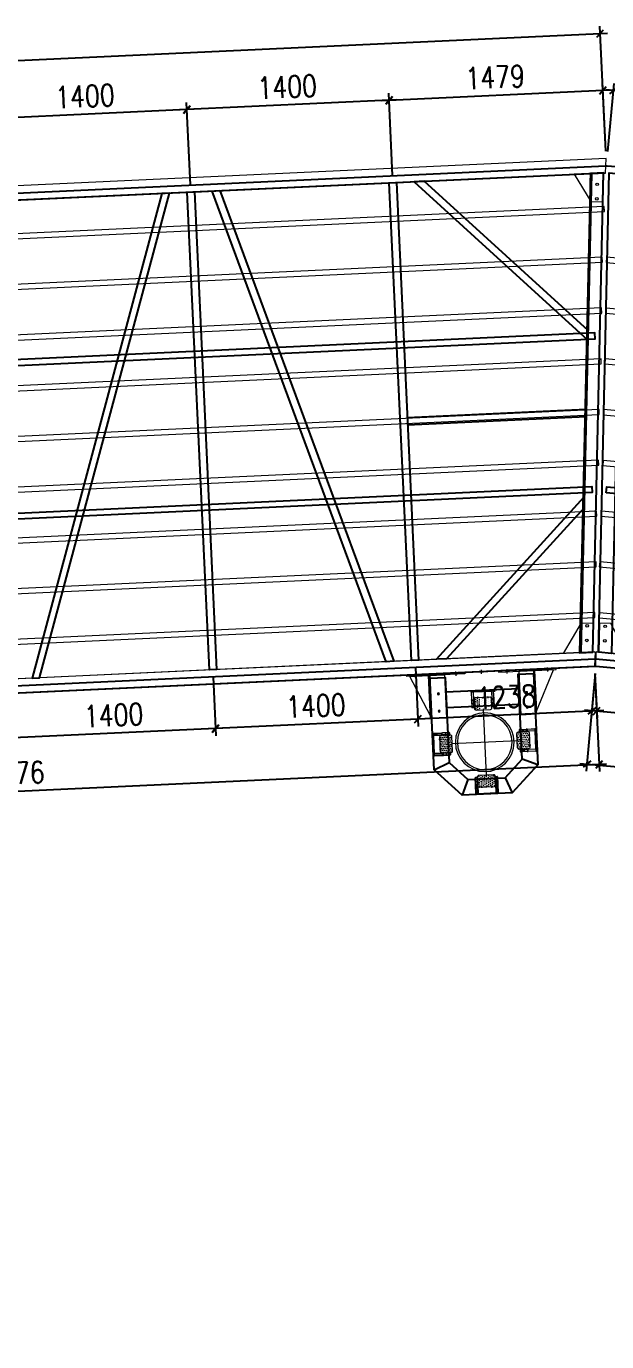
# Model space of a CAD drawing. Extents: x -259369 to -50372, y -155978 to 198088.
# Drawn here: x -163615 to -159603, y -18686 to -9597 of the extents above; entities that cross this region are included whole.
import ezdxf

# ---------------------------------------------------------------- set-up
doc = ezdxf.new("R2010")
doc.units = 0
doc.header["$LTSCALE"] = 1000
doc.header["$MEASUREMENT"] = 0
for name, pattern in [('CENTER', [2, 1.25, -0.25, 0.25, -0.25]), ('DASHED', [0.75, 0.5, -0.25]), ('HIDDEN', [0.375, 0.25, -0.125])]:
    doc.linetypes.add(name, pattern=pattern)
for name, color, linetype in [('主框型材', 4, 'Continuous'), ('卡槽', 242, 'Continuous'), ('标注', 9, 'Continuous'), ('连接端梁', 130, 'Continuous'), ('铝横梁', 220, 'Continuous')]:
    doc.layers.add(name, color=color, linetype=linetype)
for name, color, linetype, lineweight in [('加强板', 140, 'Continuous', 18), ('导框型材', 2, 'Continuous', 18), ('虚线', 8, 'Continuous', 0), ('轮子座', 7, 'Continuous', 9), ('铝主梁', 3, 'Continuous', 9), ('铝龙骨', 7, 'Continuous', 9)]:
    doc.layers.add(name, color=color, linetype=linetype, lineweight=lineweight)
doc.styles.add('HZTXT', font='txtw.shx', dxfattribs={"width": 0.8, "bigfont": 'hztxtw.shx'})
doc.dimstyles.new('DIM-50', dxfattribs={"dimscale": 50, "dimtxt": 3, "dimasz": 1, "dimexe": 1, "dimexo": 1, "dimgap": 1, "dimtad": 1, "dimdec": 1, "dimdsep": 46, "dimtxsty": 'HZTXT', "dimblk": 'OBLIQUE', "dimblk1": 'ARCHTICK', "dimblk2": 'OBLIQUE', "dimcen": 0, "dimdle": 1, "dimclrd": 9, "dimclre": 9, "dimclrt": 2, "dimadec": 1, "dimazin": 0, "dimtfac": 1, "dimtdec": 1, "dimtix": 1, "dimtmove": 2, "dimatfit": 3, "dimldrblk": 'OBLIQUE', "dimfxl": 15, "dimtolj": 1, "dimtzin": 0, "dimarcsym": 1})
pattern_1 = [(0, (1212.185, -561.11), (6.35, 12.7), [0, -12.7])]

# ---------------------------------------------------------------- blocks, each defined once
blk = doc.blocks.new('*U531')
h = blk.add_hatch()
h.set_pattern_fill('DOTS', color=256, scale=8)
h.set_pattern_definition(pattern_1)
h.paths.add_polyline_path([(64, 50, 0.4142135624), (54, 60), (-11, 60, 0.4142135624), (-21, 50), (-21, -50, 0.4142135624), (-11, -60), (54, -60, 0.4142135624), (64, -50)])
at = {"layer": '导框型材', "color": 0, "linetype": 'Continuous'}
for p, q in [((-64, 63.508929), (-64, 75.5)), ((-64, 75.5), (-63.389317, 75.5)), ((-64, -63.50893), (-64, 63.508929)), ((-7.891644, 75.5), (-63.389317, 75.5)), ((-63.389317, 75.5), (-63.389317, 64.5)), ((-63.389317, 64.5), (-7.891644, 64.5)), ((-62, 77.5), (-6.502327, 77.5)), ((-62, 62.5), (-62, -62.5)), ((-6.502327, 62.5), (-62, 62.5)), ((-2.965328, 75.5), (-7.891644, 75.5)), ((-7.891644, 75.5), (-7.891644, 64.5)), ((-7.891644, 64.5), (-2.965328, 64.5)), ((-6.502327, 77.5), (-1.08338, 77.5)), ((-1.08338, 62.5), (-6.502327, 62.5)), ((47.5, 75.5), (-2.965328, 75.5)), ((-2.965328, 64.5), (-2.965328, 75.5)), ((47.5, 64.5), (-2.965328, 64.5)), ((-1.08338, 77.5), (45.5, 77.5)), ((45.5, 62.5), (-1.08338, 62.5)), ((31, 62.498484), (31, 60)), ((47.5, 64.5), (47.5, 75.5)), ((-64, -63.78066), (-64, -63.500287)), ((-64, -75.5), (-64, -63.78066)), ((-64, -75.5), (-63.389317, -75.5)), ((-63.389317, -64.5), (-63.389317, -75.5)), ((-7.891644, -64.5), (-63.389317, -64.5)), ((-63.389317, -75.5), (-7.891644, -75.5)), ((-62, -62.5), (-6.502327, -62.5)), ((-6.502327, -77.5), (-62, -77.5)), ((-2.965328, -64.5), (-7.891644, -64.5)), ((-7.891644, -75.5), (-7.891644, -64.5)), ((-7.891644, -75.5), (-2.965328, -75.5)), ((-6.502327, -62.5), (-1.08338, -62.5)), ((-1.08338, -77.5), (-6.502327, -77.5)), ((47.5, -64.5), (-2.965328, -64.5)), ((-2.965328, -64.5), (-2.965328, -75.5)), ((47.5, -75.5), (-2.965328, -75.5)), ((-1.08338, -62.5), (45.5, -62.5)), ((45.5, -77.5), (-1.08338, -77.5)), ((31, -60), (31, -62.498484)), ((47.5, -75.5), (47.5, -64.5))]:
    blk.add_line(p, q, dxfattribs=at)
at = {"layer": '导框型材', "color": 1, "linetype": 'CENTER', "ltscale": 0.28}
for p, q in [((-18.5, 35), (-14.5, 35)), ((-16.5, 37), (-16.5, 33)), ((-18.5, -35), (-14.5, -35)), ((-16.5, -37), (-16.5, -33))]:
    blk.add_line(p, q, dxfattribs=at)
at = {"layer": '导框型材', "color": 1, "linetype": 'CENTER', "ltscale": 0.404352}
for p, q in [((-18.5, 0), (-14.5, 0)), ((-16.5, -2), (-16.5, 2))]:
    blk.add_line(p, q, dxfattribs=at)
at = {"layer": '导框型材', "color": 1, "linetype": 'CENTER', "ltscale": 0.1}
for p, q in [((18.75, 70), (24.25, 70)), ((21.5, 67.25), (21.5, 72.75)), ((18.75, -70), (24.25, -70)), ((21.5, -72.75), (21.5, -67.25))]:
    blk.add_line(p, q, dxfattribs=at)
at = {"layer": '导框型材', "color": 0}
blk.add_lwpolyline([(-11, 60), (54, 60, -0.4142135624), (64, 50), (64, -50, -0.4142135624), (54, -60), (-11, -60, -0.4142135624), (-21, -50), (-21, 50, -0.4142135624)], format="xyb", close=True, dxfattribs=at)
for centre in [(21.5, 70), (21.5, -70)]:
    blk.add_circle(centre, 2.5, dxfattribs=at)
at = {"layer": '导框型材', "color": 0, "linetype": 'Continuous', "extrusion": (0, 0, -1)}
for centre, start, end in [((62, 75.5), 0, 90), ((62, 64.5), 270, 0), ((62, -64.5), 0, 90), ((62, -75.5), 270, 0)]:
    blk.add_arc(centre, 2, start, end, dxfattribs=at)
at = {"layer": '导框型材', "color": 0, "linetype": 'Continuous', "extrusion": (1.22461e-16, 0, -1)}
blk.add_arc((16.5, 35), 7, 310.0052008841, 49.9947991159, dxfattribs=at)
at = {"layer": '导框型材', "color": 0, "linetype": 'Continuous'}
for centre, radius, start, end in [((45.5, 75.5), 2, 0, 90), ((45.5, 64.5), 2, 270, 0), ((-16.5, -35), 7, 130.0052008841, 229.9947991159), ((45.5, -64.5), 2, 0, 90), ((45.5, -75.5), 2, 270, 0)]:
    blk.add_arc(centre, radius, start, end, dxfattribs=at)
for centre, major_axis, ratio, start_param, end_param in [((-62, 75.5), (0, 2), 0.694658, 0, 1.5707963268), ((-6.502327, 75.5), (0, -2), 0.694658, 3.1415926536, 4.7123889804), ((-6.502327, 64.5), (0, 2), 0.694658, 1.5707963268, 3.1415926536), ((-1.08338, 75.5), (0, -2), 0.940974, 3.1415926536, 4.7123889804), ((-1.08338, 64.5), (0, 2), 0.940974, 1.5707963268, 3.1415926536), ((-62, -75.5), (0, 2), 0.694658, 1.5707963268, 3.1415926536), ((-6.502327, -64.5), (0, 2), 0.694658, 0, 1.5707963268), ((-6.502327, -75.5), (0, 2), 0.694658, 1.5707963268, 3.1415926536), ((-1.08338, -64.5), (0, 2), 0.940974, 0, 1.5707963268), ((-1.08338, -75.5), (0, 2), 0.940974, 1.5707963268, 3.1415926536)]:
    blk.add_ellipse(centre, major_axis=major_axis, ratio=ratio, start_param=start_param, end_param=end_param, dxfattribs=at)
at = {"layer": '导框型材', "color": 0, "linetype": 'Continuous', "extrusion": (0, 0, -1)}
for centre, start_param, end_param in [((-62, 64.5), 0, 1.5707963268), ((-62, -64.5), 1.5707963268, 3.1415926536)]:
    blk.add_ellipse(centre, major_axis=(0, -2), ratio=0.694658, start_param=start_param, end_param=end_param, dxfattribs=at)
blk = doc.blocks.new('*U527')
at = {"layer": '轮子座', "color": 0, "linetype": 'ByBlock', "lineweight": -2, "transparency": 16777216}
blk.add_blockref('*U531', (0, 0), dxfattribs=at)
blk = doc.blocks.new('*U528')
h = blk.add_hatch()
h.set_pattern_fill('DOTS', color=256, scale=8)
h.set_pattern_definition(pattern_1)
h.paths.add_polyline_path([(64, 50, 0.4142135624), (54, 60), (-11, 60, 0.4142135624), (-21, 50), (-21, -50, 0.4142135624), (-11, -60), (54, -60, 0.4142135624), (64, -50)])
at = {"layer": '导框型材', "color": 0, "linetype": 'Continuous'}
for p, q in [((-64, 63.508929), (-64, 75.5)), ((-64, 75.5), (-63.389317, 75.5)), ((-64, -63.50893), (-64, 63.508929)), ((-7.891644, 75.5), (-63.389317, 75.5)), ((-63.389317, 75.5), (-63.389317, 64.5)), ((-63.389317, 64.5), (-7.891644, 64.5)), ((-62, 77.5), (-6.502327, 77.5)), ((-62, 62.5), (-62, -62.5)), ((-6.502327, 62.5), (-62, 62.5)), ((-2.965328, 75.5), (-7.891644, 75.5)), ((-7.891644, 75.5), (-7.891644, 64.5)), ((-7.891644, 64.5), (-2.965328, 64.5)), ((-6.502327, 77.5), (-1.08338, 77.5)), ((-1.08338, 62.5), (-6.502327, 62.5)), ((47.5, 75.5), (-2.965328, 75.5)), ((-2.965328, 64.5), (-2.965328, 75.5)), ((47.5, 64.5), (-2.965328, 64.5)), ((-1.08338, 77.5), (45.5, 77.5)), ((45.5, 62.5), (-1.08338, 62.5)), ((31, 62.498484), (31, 60)), ((47.5, 64.5), (47.5, 75.5)), ((-64, -63.78066), (-64, -63.500287)), ((-64, -75.5), (-64, -63.78066)), ((-64, -75.5), (-63.389317, -75.5)), ((-63.389317, -64.5), (-63.389317, -75.5)), ((-7.891644, -64.5), (-63.389317, -64.5)), ((-63.389317, -75.5), (-7.891644, -75.5)), ((-62, -62.5), (-6.502327, -62.5)), ((-6.502327, -77.5), (-62, -77.5)), ((-2.965328, -64.5), (-7.891644, -64.5)), ((-7.891644, -75.5), (-7.891644, -64.5)), ((-7.891644, -75.5), (-2.965328, -75.5)), ((-6.502327, -62.5), (-1.08338, -62.5)), ((-1.08338, -77.5), (-6.502327, -77.5)), ((47.5, -64.5), (-2.965328, -64.5)), ((-2.965328, -64.5), (-2.965328, -75.5)), ((47.5, -75.5), (-2.965328, -75.5)), ((-1.08338, -62.5), (45.5, -62.5)), ((45.5, -77.5), (-1.08338, -77.5)), ((31, -60), (31, -62.498484)), ((47.5, -75.5), (47.5, -64.5))]:
    blk.add_line(p, q, dxfattribs=at)
at = {"layer": '导框型材', "color": 1, "linetype": 'CENTER', "ltscale": 0.28}
for p, q in [((-18.5, 35), (-14.5, 35)), ((-16.5, 37), (-16.5, 33)), ((-18.5, -35), (-14.5, -35)), ((-16.5, -37), (-16.5, -33))]:
    blk.add_line(p, q, dxfattribs=at)
at = {"layer": '导框型材', "color": 1, "linetype": 'CENTER', "ltscale": 0.404352}
for p, q in [((-18.5, 0), (-14.5, 0)), ((-16.5, -2), (-16.5, 2))]:
    blk.add_line(p, q, dxfattribs=at)
at = {"layer": '导框型材', "color": 1, "linetype": 'CENTER', "ltscale": 0.1}
for p, q in [((18.75, 70), (24.25, 70)), ((21.5, 67.25), (21.5, 72.75)), ((18.75, -70), (24.25, -70)), ((21.5, -72.75), (21.5, -67.25))]:
    blk.add_line(p, q, dxfattribs=at)
at = {"layer": '导框型材', "color": 0}
blk.add_lwpolyline([(-11, 60), (54, 60, -0.4142135624), (64, 50), (64, -50, -0.4142135624), (54, -60), (-11, -60, -0.4142135624), (-21, -50), (-21, 50, -0.4142135624)], format="xyb", close=True, dxfattribs=at)
for centre in [(21.5, 70), (21.5, -70)]:
    blk.add_circle(centre, 2.5, dxfattribs=at)
at = {"layer": '导框型材', "color": 0, "linetype": 'Continuous', "extrusion": (0, 0, -1)}
for centre, start, end in [((62, 75.5), 0, 90), ((62, 64.5), 270, 0), ((62, -64.5), 0, 90), ((62, -75.5), 270, 0)]:
    blk.add_arc(centre, 2, start, end, dxfattribs=at)
at = {"layer": '导框型材', "color": 0, "linetype": 'Continuous', "extrusion": (1.22461e-16, 0, -1)}
blk.add_arc((16.5, 35), 7, 310.0052008841, 49.9947991159, dxfattribs=at)
at = {"layer": '导框型材', "color": 0, "linetype": 'Continuous'}
for centre, radius, start, end in [((45.5, 75.5), 2, 0, 90), ((45.5, 64.5), 2, 270, 0), ((-16.5, -35), 7, 130.0052008841, 229.9947991159), ((45.5, -64.5), 2, 0, 90), ((45.5, -75.5), 2, 270, 0)]:
    blk.add_arc(centre, radius, start, end, dxfattribs=at)
for centre, major_axis, ratio, start_param, end_param in [((-62, 75.5), (0, 2), 0.694658, 0, 1.5707963268), ((-6.502327, 75.5), (0, -2), 0.694658, 3.1415926536, 4.7123889804), ((-6.502327, 64.5), (0, 2), 0.694658, 1.5707963268, 3.1415926536), ((-1.08338, 75.5), (0, -2), 0.940974, 3.1415926536, 4.7123889804), ((-1.08338, 64.5), (0, 2), 0.940974, 1.5707963268, 3.1415926536), ((-62, -75.5), (0, 2), 0.694658, 1.5707963268, 3.1415926536), ((-6.502327, -64.5), (0, 2), 0.694658, 0, 1.5707963268), ((-6.502327, -75.5), (0, 2), 0.694658, 1.5707963268, 3.1415926536), ((-1.08338, -64.5), (0, 2), 0.940974, 0, 1.5707963268), ((-1.08338, -75.5), (0, 2), 0.940974, 1.5707963268, 3.1415926536)]:
    blk.add_ellipse(centre, major_axis=major_axis, ratio=ratio, start_param=start_param, end_param=end_param, dxfattribs=at)
at = {"layer": '导框型材', "color": 0, "linetype": 'Continuous', "extrusion": (0, 0, -1)}
for centre, start_param, end_param in [((-62, 64.5), 0, 1.5707963268), ((-62, -64.5), 1.5707963268, 3.1415926536)]:
    blk.add_ellipse(centre, major_axis=(0, -2), ratio=0.694658, start_param=start_param, end_param=end_param, dxfattribs=at)
blk = doc.blocks.new('*U529')
at = {"layer": '轮子座', "color": 0, "linetype": 'ByBlock', "lineweight": -2, "transparency": 16777216}
blk.add_blockref('*U528', (0, 0), dxfattribs=at)
blk = doc.blocks.new('*U530')
h = blk.add_hatch()
h.set_pattern_fill('DOTS', color=256, scale=8)
h.set_pattern_definition(pattern_1)
h.paths.add_polyline_path([(64, 50, 0.4142135624), (54, 60), (-11, 60, 0.4142135624), (-21, 50), (-21, -50, 0.4142135624), (-11, -60), (54, -60, 0.4142135624), (64, -50)])
at = {"layer": '导框型材', "color": 0, "linetype": 'Continuous'}
for p, q in [((-64, 63.508929), (-64, 75.5)), ((-64, 75.5), (-63.389317, 75.5)), ((-64, -63.50893), (-64, 63.508929)), ((-7.891644, 75.5), (-63.389317, 75.5)), ((-63.389317, 75.5), (-63.389317, 64.5)), ((-63.389317, 64.5), (-7.891644, 64.5)), ((-62, 77.5), (-6.502327, 77.5)), ((-62, 62.5), (-62, -62.5)), ((-6.502327, 62.5), (-62, 62.5)), ((-2.965328, 75.5), (-7.891644, 75.5)), ((-7.891644, 75.5), (-7.891644, 64.5)), ((-7.891644, 64.5), (-2.965328, 64.5)), ((-6.502327, 77.5), (-1.08338, 77.5)), ((-1.08338, 62.5), (-6.502327, 62.5)), ((47.5, 75.5), (-2.965328, 75.5)), ((-2.965328, 64.5), (-2.965328, 75.5)), ((47.5, 64.5), (-2.965328, 64.5)), ((-1.08338, 77.5), (45.5, 77.5)), ((45.5, 62.5), (-1.08338, 62.5)), ((31, 62.498484), (31, 60)), ((47.5, 64.5), (47.5, 75.5)), ((-64, -63.78066), (-64, -63.500287)), ((-64, -75.5), (-64, -63.78066)), ((-64, -75.5), (-63.389317, -75.5)), ((-63.389317, -64.5), (-63.389317, -75.5)), ((-7.891644, -64.5), (-63.389317, -64.5)), ((-63.389317, -75.5), (-7.891644, -75.5)), ((-62, -62.5), (-6.502327, -62.5)), ((-6.502327, -77.5), (-62, -77.5)), ((-2.965328, -64.5), (-7.891644, -64.5)), ((-7.891644, -75.5), (-7.891644, -64.5)), ((-7.891644, -75.5), (-2.965328, -75.5)), ((-6.502327, -62.5), (-1.08338, -62.5)), ((-1.08338, -77.5), (-6.502327, -77.5)), ((47.5, -64.5), (-2.965328, -64.5)), ((-2.965328, -64.5), (-2.965328, -75.5)), ((47.5, -75.5), (-2.965328, -75.5)), ((-1.08338, -62.5), (45.5, -62.5)), ((45.5, -77.5), (-1.08338, -77.5)), ((31, -60), (31, -62.498484)), ((47.5, -75.5), (47.5, -64.5))]:
    blk.add_line(p, q, dxfattribs=at)
at = {"layer": '导框型材', "color": 1, "linetype": 'CENTER', "ltscale": 0.28}
for p, q in [((-18.5, 35), (-14.5, 35)), ((-16.5, 37), (-16.5, 33)), ((-18.5, -35), (-14.5, -35)), ((-16.5, -37), (-16.5, -33))]:
    blk.add_line(p, q, dxfattribs=at)
at = {"layer": '导框型材', "color": 1, "linetype": 'CENTER', "ltscale": 0.404352}
for p, q in [((-18.5, 0), (-14.5, 0)), ((-16.5, -2), (-16.5, 2))]:
    blk.add_line(p, q, dxfattribs=at)
at = {"layer": '导框型材', "color": 1, "linetype": 'CENTER', "ltscale": 0.1}
for p, q in [((18.75, 70), (24.25, 70)), ((21.5, 67.25), (21.5, 72.75)), ((18.75, -70), (24.25, -70)), ((21.5, -72.75), (21.5, -67.25))]:
    blk.add_line(p, q, dxfattribs=at)
at = {"layer": '导框型材', "color": 0}
blk.add_lwpolyline([(-11, 60), (54, 60, -0.4142135624), (64, 50), (64, -50, -0.4142135624), (54, -60), (-11, -60, -0.4142135624), (-21, -50), (-21, 50, -0.4142135624)], format="xyb", close=True, dxfattribs=at)
for centre in [(21.5, 70), (21.5, -70)]:
    blk.add_circle(centre, 2.5, dxfattribs=at)
at = {"layer": '导框型材', "color": 0, "linetype": 'Continuous', "extrusion": (0, 0, -1)}
for centre, start, end in [((62, 75.5), 0, 90), ((62, 64.5), 270, 0), ((62, -64.5), 0, 90), ((62, -75.5), 270, 0)]:
    blk.add_arc(centre, 2, start, end, dxfattribs=at)
at = {"layer": '导框型材', "color": 0, "linetype": 'Continuous', "extrusion": (1.22461e-16, 0, -1)}
blk.add_arc((16.5, 35), 7, 310.0052008841, 49.9947991159, dxfattribs=at)
at = {"layer": '导框型材', "color": 0, "linetype": 'Continuous'}
for centre, radius, start, end in [((45.5, 75.5), 2, 0, 90), ((45.5, 64.5), 2, 270, 0), ((-16.5, -35), 7, 130.0052008841, 229.9947991159), ((45.5, -64.5), 2, 0, 90), ((45.5, -75.5), 2, 270, 0)]:
    blk.add_arc(centre, radius, start, end, dxfattribs=at)
for centre, major_axis, ratio, start_param, end_param in [((-62, 75.5), (0, 2), 0.694658, 0, 1.5707963268), ((-6.502327, 75.5), (0, -2), 0.694658, 3.1415926536, 4.7123889804), ((-6.502327, 64.5), (0, 2), 0.694658, 1.5707963268, 3.1415926536), ((-1.08338, 75.5), (0, -2), 0.940974, 3.1415926536, 4.7123889804), ((-1.08338, 64.5), (0, 2), 0.940974, 1.5707963268, 3.1415926536), ((-62, -75.5), (0, 2), 0.694658, 1.5707963268, 3.1415926536), ((-6.502327, -64.5), (0, 2), 0.694658, 0, 1.5707963268), ((-6.502327, -75.5), (0, 2), 0.694658, 1.5707963268, 3.1415926536), ((-1.08338, -64.5), (0, 2), 0.940974, 0, 1.5707963268), ((-1.08338, -75.5), (0, 2), 0.940974, 1.5707963268, 3.1415926536)]:
    blk.add_ellipse(centre, major_axis=major_axis, ratio=ratio, start_param=start_param, end_param=end_param, dxfattribs=at)
at = {"layer": '导框型材', "color": 0, "linetype": 'Continuous', "extrusion": (0, 0, -1)}
for centre, start_param, end_param in [((-62, 64.5), 0, 1.5707963268), ((-62, -64.5), 1.5707963268, 3.1415926536)]:
    blk.add_ellipse(centre, major_axis=(0, -2), ratio=0.694658, start_param=start_param, end_param=end_param, dxfattribs=at)
blk = doc.blocks.new('*U533')
at = {"layer": '轮子座', "color": 0, "linetype": 'ByBlock', "lineweight": -2, "transparency": 16777216}
blk.add_blockref('*U530', (0, 0), dxfattribs=at)
blk = doc.blocks.new('*U534')
h = blk.add_hatch()
h.set_pattern_fill('DOTS', color=256, scale=8)
h.set_pattern_definition(pattern_1)
h.paths.add_polyline_path([(64, 50, 0.4142135624), (54, 60), (-11, 60, 0.4142135624), (-21, 50), (-21, -50, 0.4142135624), (-11, -60), (54, -60, 0.4142135624), (64, -50)])
at = {"layer": '导框型材', "color": 0, "linetype": 'Continuous'}
for p, q in [((-64, 63.508929), (-64, 75.5)), ((-64, 75.5), (-63.389317, 75.5)), ((-64, -63.50893), (-64, 63.508929)), ((-7.891644, 75.5), (-63.389317, 75.5)), ((-63.389317, 75.5), (-63.389317, 64.5)), ((-63.389317, 64.5), (-7.891644, 64.5)), ((-62, 77.5), (-6.502327, 77.5)), ((-62, 62.5), (-62, -62.5)), ((-6.502327, 62.5), (-62, 62.5)), ((-2.965328, 75.5), (-7.891644, 75.5)), ((-7.891644, 75.5), (-7.891644, 64.5)), ((-7.891644, 64.5), (-2.965328, 64.5)), ((-6.502327, 77.5), (-1.08338, 77.5)), ((-1.08338, 62.5), (-6.502327, 62.5)), ((47.5, 75.5), (-2.965328, 75.5)), ((-2.965328, 64.5), (-2.965328, 75.5)), ((47.5, 64.5), (-2.965328, 64.5)), ((-1.08338, 77.5), (45.5, 77.5)), ((45.5, 62.5), (-1.08338, 62.5)), ((31, 62.498484), (31, 60)), ((47.5, 64.5), (47.5, 75.5)), ((-64, -63.78066), (-64, -63.500287)), ((-64, -75.5), (-64, -63.78066)), ((-64, -75.5), (-63.389317, -75.5)), ((-63.389317, -64.5), (-63.389317, -75.5)), ((-7.891644, -64.5), (-63.389317, -64.5)), ((-63.389317, -75.5), (-7.891644, -75.5)), ((-62, -62.5), (-6.502327, -62.5)), ((-6.502327, -77.5), (-62, -77.5)), ((-2.965328, -64.5), (-7.891644, -64.5)), ((-7.891644, -75.5), (-7.891644, -64.5)), ((-7.891644, -75.5), (-2.965328, -75.5)), ((-6.502327, -62.5), (-1.08338, -62.5)), ((-1.08338, -77.5), (-6.502327, -77.5)), ((47.5, -64.5), (-2.965328, -64.5)), ((-2.965328, -64.5), (-2.965328, -75.5)), ((47.5, -75.5), (-2.965328, -75.5)), ((-1.08338, -62.5), (45.5, -62.5)), ((45.5, -77.5), (-1.08338, -77.5)), ((31, -60), (31, -62.498484)), ((47.5, -75.5), (47.5, -64.5))]:
    blk.add_line(p, q, dxfattribs=at)
at = {"layer": '导框型材', "color": 1, "linetype": 'CENTER', "ltscale": 0.28}
for p, q in [((-18.5, 35), (-14.5, 35)), ((-16.5, 37), (-16.5, 33)), ((-18.5, -35), (-14.5, -35)), ((-16.5, -37), (-16.5, -33))]:
    blk.add_line(p, q, dxfattribs=at)
at = {"layer": '导框型材', "color": 1, "linetype": 'CENTER', "ltscale": 0.404352}
for p, q in [((-18.5, 0), (-14.5, 0)), ((-16.5, -2), (-16.5, 2))]:
    blk.add_line(p, q, dxfattribs=at)
at = {"layer": '导框型材', "color": 1, "linetype": 'CENTER', "ltscale": 0.1}
for p, q in [((18.75, 70), (24.25, 70)), ((21.5, 67.25), (21.5, 72.75)), ((18.75, -70), (24.25, -70)), ((21.5, -72.75), (21.5, -67.25))]:
    blk.add_line(p, q, dxfattribs=at)
at = {"layer": '导框型材', "color": 0}
blk.add_lwpolyline([(-11, 60), (54, 60, -0.4142135624), (64, 50), (64, -50, -0.4142135624), (54, -60), (-11, -60, -0.4142135624), (-21, -50), (-21, 50, -0.4142135624)], format="xyb", close=True, dxfattribs=at)
for centre in [(21.5, 70), (21.5, -70)]:
    blk.add_circle(centre, 2.5, dxfattribs=at)
at = {"layer": '导框型材', "color": 0, "linetype": 'Continuous', "extrusion": (0, 0, -1)}
for centre, start, end in [((62, 75.5), 0, 90), ((62, 64.5), 270, 0), ((62, -64.5), 0, 90), ((62, -75.5), 270, 0)]:
    blk.add_arc(centre, 2, start, end, dxfattribs=at)
at = {"layer": '导框型材', "color": 0, "linetype": 'Continuous', "extrusion": (1.22461e-16, 0, -1)}
blk.add_arc((16.5, 35), 7, 310.0052008841, 49.9947991159, dxfattribs=at)
at = {"layer": '导框型材', "color": 0, "linetype": 'Continuous'}
for centre, radius, start, end in [((45.5, 75.5), 2, 0, 90), ((45.5, 64.5), 2, 270, 0), ((-16.5, -35), 7, 130.0052008841, 229.9947991159), ((45.5, -64.5), 2, 0, 90), ((45.5, -75.5), 2, 270, 0)]:
    blk.add_arc(centre, radius, start, end, dxfattribs=at)
for centre, major_axis, ratio, start_param, end_param in [((-62, 75.5), (0, 2), 0.694658, 0, 1.5707963268), ((-6.502327, 75.5), (0, -2), 0.694658, 3.1415926536, 4.7123889804), ((-6.502327, 64.5), (0, 2), 0.694658, 1.5707963268, 3.1415926536), ((-1.08338, 75.5), (0, -2), 0.940974, 3.1415926536, 4.7123889804), ((-1.08338, 64.5), (0, 2), 0.940974, 1.5707963268, 3.1415926536), ((-62, -75.5), (0, 2), 0.694658, 1.5707963268, 3.1415926536), ((-6.502327, -64.5), (0, 2), 0.694658, 0, 1.5707963268), ((-6.502327, -75.5), (0, 2), 0.694658, 1.5707963268, 3.1415926536), ((-1.08338, -64.5), (0, 2), 0.940974, 0, 1.5707963268), ((-1.08338, -75.5), (0, 2), 0.940974, 1.5707963268, 3.1415926536)]:
    blk.add_ellipse(centre, major_axis=major_axis, ratio=ratio, start_param=start_param, end_param=end_param, dxfattribs=at)
at = {"layer": '导框型材', "color": 0, "linetype": 'Continuous', "extrusion": (0, 0, -1)}
for centre, start_param, end_param in [((-62, 64.5), 0, 1.5707963268), ((-62, -64.5), 1.5707963268, 3.1415926536)]:
    blk.add_ellipse(centre, major_axis=(0, -2), ratio=0.694658, start_param=start_param, end_param=end_param, dxfattribs=at)
blk = doc.blocks.new('*U532')
at = {"layer": '轮子座', "color": 0, "linetype": 'ByBlock', "lineweight": -2, "transparency": 16777216}
blk.add_blockref('*U534', (0, 0), dxfattribs=at)
blk = doc.blocks.new('外抱桩器')
for radius in [203, 189]:
    blk.add_circle((0, 486.5), radius)
at = {"layer": '主框型材'}
for points in [[(-358.5, 660.4), (-358.5, 27.9), (-252.5, 27.9), (-252.5, 615.9), (-129.4, 739), (129.4, 739), (252.5, 615.9), (252.5, 27.9), (358.5, 27.9), (358.5, 659.8), (173.3, 845), (-173.3, 845), (-358.5, 659.8)], [(-129.4, 739), (-173.3, 845)], [(129.4, 739), (173.3, 845)], [(-358.5, 659.8), (-252.5, 615.9)], [(358.5, 659.8), (252.5, 615.9)]]:
    blk.add_lwpolyline(points, dxfattribs=at)
blk.add_lwpolyline([(-252.5, 128), (-252.5, 234), (252.5, 234), (252.5, 128)], close=True, dxfattribs=at)
at = {"layer": '导框型材', "color": 1, "linetype": 'CENTER', "ltscale": 5}
for p, q in [((0, 256.1), (0, 717)), ((229.5, 486.5), (-229.5, 486.5))]:
    blk.add_line(p, q, dxfattribs=at)
at = {"layer": '导框型材', "color": 2, "linetype": 'HIDDEN', "ltscale": 100}
for p, q in [((-359, 8), (-359, 308)), ((359, 8), (359, 308))]:
    blk.add_line(p, q, dxfattribs=at)
at = {"layer": '导框型材', "color": 1, "linetype": 'CENTER', "ltscale": 0.28}
for p, q in [((-312.7, 258), (-297.3, 258)), ((-305, 250.3), (-305, 265.7)), ((312.7, 258), (297.3, 258)), ((305, 250.3), (305, 265.7)), ((-312.7, 138), (-297.3, 138)), ((-305, 130.3), (-305, 145.7)), ((312.7, 158), (297.3, 158)), ((305, 150.3), (305, 165.7))]:
    blk.add_line(p, q, dxfattribs=at)
at = {"layer": '导框型材', "color": 2, "linetype": 'DASHED', "ltscale": 2}
for p, q in [((-517, 0), (-117, 0)), ((517, 0), (117, 0))]:
    blk.add_line(p, q, dxfattribs=at)
at = {"layer": '导框型材', "color": 1, "linetype": 'CENTER', "ltscale": 0.36}
for p, q in [((-464, 8), (-464, 0)), ((-457, 18.1), (-457, -9.9)), ((-450, 8), (-450, 0)), ((-184, 8), (-184, 0)), ((-177, 18.1), (-177, -9.9)), ((-170, 8), (-170, 0)), ((-14, 0), (14, 0)), ((0, 14), (0, -14)), ((170, 8), (170, 0)), ((177, 18.1), (177, -9.9)), ((184, 8), (184, 0)), ((450, 8), (450, 0)), ((457, 18.1), (457, -9.9)), ((464, 8), (464, 0))]:
    blk.add_line(p, q, dxfattribs=at)
at = {"layer": '导框型材', "color": 2}
for points in [[(-497, 8), (-367, 8), (-367, 288), (-497, 8)], [(497, 8), (367, 8), (367, 288), (497, 8)]]:
    blk.add_lwpolyline(points, dxfattribs=at)
for points in [[(-257, 8), (-257, 308), (-367, 308), (-367, 8)], [(257, 8), (257, 308), (367, 308), (367, 8)], [(-517, 0), (-117, 0), (-117, 8), (-517, 8)], [(517, 0), (117, 0), (117, 8), (517, 8)]]:
    blk.add_lwpolyline(points, close=True, dxfattribs=at)
for centre in [(-305, 258), (305, 258), (-305, 138), (305, 158)]:
    blk.add_circle(centre, 7, dxfattribs=at)
at = {"layer": '轮子座', "color": 7, "xscale": -1, "rotation": 90}
blk.add_blockref('*U533', (0, 775.5), dxfattribs=at)
at = {"layer": '轮子座', "color": 7}
blk.add_blockref('*U527', (-289, 486.5), dxfattribs=at)
at = {"layer": '轮子座', "color": 7, "xscale": -1}
blk.add_blockref('*U529', (289, 486.5), dxfattribs=at)
at = {"layer": '轮子座', "color": 7, "rotation": 90}
blk.add_blockref('*U532', (0, 197.5), dxfattribs=at)
blk = doc.blocks.new('_Oblique')
at = {"color": 0, "linetype": 'ByBlock', "lineweight": -2}
blk.add_line((-0.5, -0.5), (0.5, 0.5), dxfattribs=at)
blk = doc.blocks.new('*D1044')
at = {"layer": 'Defpoints', "color": 0, "transparency": 16777216}
for p in [(-162505.2, -10172.7), (-161080.3, -10677.2), (-162478.8, -10742)]:
    blk.add_point(p, dxfattribs=at)
at = {"layer": '标注', "color": 9, "lineweight": -2, "transparency": 16777216}
for p, q in [((-161082.6, -10627.2), (-161109, -10058)), ((-161056.8, -10105.6), (-162555.2, -10175)), ((-162481.1, -10692.1), (-162507.5, -10122.8))]:
    blk.add_line(p, q, dxfattribs=at)
at = {"layer": '标注', "color": 9, "lineweight": -2, "transparency": 16777216, "xscale": 49.99999999999999, "yscale": 49.99999999999999, "zscale": 49.99999999999999}
for p, rotation in [((-161106.7, -10107.9), 2.654117485153727), ((-162505.2, -10172.7), 182.6541174851537)]:
    blk.add_blockref('_Oblique', p, dxfattribs=dict(at, rotation=rotation))
at = {"layer": '标注', "color": 2, "transparency": 16777216, "insert": (-161811.7, -10015.4), "char_height": 150, "attachment_point": 5, "rotation": 2.65412, "style": 'HZTXT'}
blk.add_mtext('\\A1;1400', dxfattribs=at)
blk = doc.blocks.new('_ArchTick')
at = {"color": 0, "linetype": 'ByBlock', "const_width": 0.4}
blk.add_lwpolyline([(-0.5, -0.5), (0.5, 0.5)], dxfattribs=at)
blk = doc.blocks.new('*D1045')
at = {"layer": 'Defpoints', "color": 0, "transparency": 16777216}
for p in [(-163903.7, -10237.6), (-163877.3, -10806.9), (-162478.8, -10742)]:
    blk.add_point(p, dxfattribs=at)
at = {"layer": '标注', "color": 9, "lineweight": -2, "transparency": 16777216}
for p, q in [((-162455.3, -10170.4), (-163953.7, -10239.9)), ((-162481.1, -10692.1), (-162507.5, -10122.8)), ((-163879.6, -10756.9), (-163906, -10187.6))]:
    blk.add_line(p, q, dxfattribs=at)
at = {"layer": '标注', "color": 9, "lineweight": -2, "transparency": 16777216, "xscale": 49.99999999999999, "yscale": 49.99999999999999, "zscale": 49.99999999999999}
for p, rotation in [((-162505.2, -10172.7), 2.654117485153727), ((-163903.7, -10237.6), 182.6541174851537)]:
    blk.add_blockref('_Oblique', p, dxfattribs=dict(at, rotation=rotation))
at = {"layer": '标注', "color": 2, "transparency": 16777216, "insert": (-163210.2, -10080.3), "char_height": 150, "attachment_point": 5, "rotation": 2.65412, "style": 'HZTXT'}
blk.add_mtext('\\A1;1400', dxfattribs=at)
blk = doc.blocks.new('*D1046')
at = {"layer": 'Defpoints', "color": 0, "transparency": 16777216}
for p in [(-159647.5, -9647.1), (-159607.4, -10510.8), (-168156.3, -10907.1)]:
    blk.add_point(p, dxfattribs=at)
at = {"layer": '标注', "color": 9, "lineweight": -2, "transparency": 16777216}
for p, q in [((-159609.7, -10460.9), (-159649.8, -9597.2)), ((-168246.2, -10045.8), (-159597.5, -9644.8)), ((-168158.6, -10857.2), (-168198.6, -9993.5))]:
    blk.add_line(p, q, dxfattribs=at)
at = {"layer": '标注', "color": 9, "lineweight": -2, "transparency": 16777216, "xscale": 49.99999999999999, "yscale": 49.99999999999999, "zscale": 49.99999999999999}
for p, rotation in [((-159647.5, -9647.1), 2.654117485153727), ((-168196.3, -10043.4), 182.6541174851537)]:
    blk.add_blockref('_Oblique', p, dxfattribs=dict(at, rotation=rotation))
at = {"layer": '标注', "color": 2, "transparency": 16777216, "insert": (-163927.7, -9720.4), "char_height": 150, "attachment_point": 5, "rotation": 2.65412, "style": 'HZTXT'}
blk.add_mtext('\\A1;8558', dxfattribs=at)
blk = doc.blocks.new('*D1047')
at = {"layer": 'Defpoints', "color": 0, "transparency": 16777216}
for p in [(-159629.3, -10039.4), (-159607.4, -10510.8), (-161080.3, -10677.2)]:
    blk.add_point(p, dxfattribs=at)
at = {"layer": '标注', "color": 9, "lineweight": -2, "transparency": 16777216}
for p, q in [((-159609.7, -10460.9), (-159631.6, -9989.5)), ((-161156.7, -10110.2), (-159579.3, -10037.1)), ((-161082.6, -10627.2), (-161109, -10058))]:
    blk.add_line(p, q, dxfattribs=at)
at = {"layer": '标注', "color": 9, "lineweight": -2, "transparency": 16777216, "xscale": 49.99999999999999, "yscale": 49.99999999999999, "zscale": 49.99999999999999}
for p, rotation in [((-161106.7, -10107.9), 182.6541174851537), ((-159629.3, -10039.4), 2.654117485153727)]:
    blk.add_blockref('_Oblique', p, dxfattribs=dict(at, rotation=rotation))
at = {"layer": '标注', "color": 2, "transparency": 16777216, "insert": (-160373.8, -9948.8), "char_height": 150, "attachment_point": 5, "rotation": 2.65412, "style": 'HZTXT'}
blk.add_mtext('\\A1;1479', dxfattribs=at)
blk = doc.blocks.new('*D1048')
at = {"layer": 'Defpoints', "color": 0, "transparency": 16777216}
for p in [(-159686.1, -14018.2), (-167753.4, -14392.2), (-159654.7, -14696.2)]:
    blk.add_point(p, dxfattribs=at)
at = {"layer": '标注', "color": 9, "lineweight": -2, "transparency": 16777216}
for p, q in [((-159683.8, -14068.1), (-159652.4, -14746.1)), ((-167751.1, -14442.1), (-167719.7, -15120.1)), ((-167772, -15072.5), (-159604.7, -14693.9))]:
    blk.add_line(p, q, dxfattribs=at)
for p, xscale, yscale, zscale, rotation in [((-159654.7, -14696.2), 50, 50, 50, 2.65442844321068), ((-167722, -15070.2), 49.99999999999999, 49.99999999999999, 49.99999999999999, 182.6544284432107)]:
    blk.add_blockref('_Oblique', p, dxfattribs=dict(at, xscale=xscale, yscale=yscale, zscale=zscale, rotation=rotation))
at = {"layer": '标注', "color": 2, "transparency": 16777216, "insert": (-163694.1, -14758.3), "char_height": 150, "attachment_point": 5, "rotation": 2.65443, "style": 'HZTXT'}
blk.add_mtext('\\A1;8076', dxfattribs=at)
blk = doc.blocks.new('*D1052')
at = {"layer": 'Defpoints', "color": 0, "transparency": 16777216}
for p in [(-160927.3, -13977.7), (-159686.1, -14018.2), (-160908.5, -14384.5)]:
    blk.add_point(p, dxfattribs=at)
at = {"layer": '标注', "color": 9, "lineweight": -2, "transparency": 16777216}
for p, q in [((-160925, -14027.6), (-160906.1, -14434.5)), ((-159683.8, -14068.1), (-159669.5, -14377.2)), ((-159621.8, -14324.9), (-160958.4, -14386.9))]:
    blk.add_line(p, q, dxfattribs=at)
at = {"layer": '标注', "color": 9, "lineweight": -2, "transparency": 16777216, "xscale": 49.99999999999999, "yscale": 49.99999999999999, "zscale": 49.99999999999999}
for p, rotation in [((-160908.5, -14384.5), 182.6541174851537), ((-159671.8, -14327.2), 2.654117485153727)]:
    blk.add_blockref('_Oblique', p, dxfattribs=dict(at, rotation=rotation))
at = {"layer": '标注', "color": 2, "transparency": 16777216, "insert": (-160295.9, -14231), "char_height": 150, "attachment_point": 5, "rotation": 2.65412, "style": 'HZTXT'}
blk.add_mtext('\\A1;1238', dxfattribs=at)
blk = doc.blocks.new('*D1053')
at = {"layer": 'Defpoints', "color": 0, "transparency": 16777216}
for p in [(-160927.3, -13977.7), (-162325.8, -14042.5), (-162307, -14449.4)]:
    blk.add_point(p, dxfattribs=at)
at = {"layer": '标注', "color": 9, "lineweight": -2, "transparency": 16777216}
for p, q in [((-160925, -14027.6), (-160906.1, -14434.5)), ((-162323.5, -14092.4), (-162304.6, -14499.3)), ((-160858.5, -14382.2), (-162356.9, -14451.7))]:
    blk.add_line(p, q, dxfattribs=at)
at = {"layer": '标注', "color": 9, "lineweight": -2, "transparency": 16777216, "xscale": 49.99999999999999, "yscale": 49.99999999999999, "zscale": 49.99999999999999}
for p, rotation in [((-160908.5, -14384.5), 2.654117485153727), ((-162307, -14449.4), 182.6541174851537)]:
    blk.add_blockref('_Oblique', p, dxfattribs=dict(at, rotation=rotation))
at = {"layer": '标注', "color": 2, "transparency": 16777216, "insert": (-161613.5, -14292.1), "char_height": 150, "attachment_point": 5, "rotation": 2.65412, "style": 'HZTXT'}
blk.add_mtext('\\A1;1400', dxfattribs=at)
blk = doc.blocks.new('*D1054')
at = {"layer": 'Defpoints', "color": 0, "transparency": 16777216}
for p in [(-162325.8, -14042.5), (-163724.3, -14107.3), (-163705.5, -14514.2)]:
    blk.add_point(p, dxfattribs=at)
at = {"layer": '标注', "color": 9, "lineweight": -2, "transparency": 16777216}
for p, q in [((-163722, -14157.3), (-163703.1, -14564.1)), ((-162323.5, -14092.4), (-162304.6, -14499.3)), ((-162257, -14447.1), (-163755.4, -14516.5))]:
    blk.add_line(p, q, dxfattribs=at)
at = {"layer": '标注', "color": 9, "lineweight": -2, "transparency": 16777216, "xscale": 49.99999999999999, "yscale": 49.99999999999999, "zscale": 49.99999999999999}
for p, rotation in [((-162307, -14449.4), 2.654117485153727), ((-163705.5, -14514.2), 182.6541174851537)]:
    blk.add_blockref('_Oblique', p, dxfattribs=dict(at, rotation=rotation))
at = {"layer": '标注', "color": 2, "transparency": 16777216, "insert": (-163012, -14356.9), "char_height": 150, "attachment_point": 5, "rotation": 2.65412, "style": 'HZTXT'}
blk.add_mtext('\\A1;1400', dxfattribs=at)
blk = doc.blocks.new('*D1066')
at = {"layer": 'Defpoints', "color": 0, "transparency": 16777216}
for p in [(-159677.2, -14018.4), (-151634.7, -14753.7), (-151696.5, -15429.6)]:
    blk.add_point(p, dxfattribs=at)
at = {"layer": '标注', "color": 9, "lineweight": -2, "transparency": 16777216}
for p, q in [((-159681.7, -14068.2), (-159743.5, -14744.1)), ((-159788.8, -14689.8), (-151646.7, -15434.1)), ((-151639.3, -14803.5), (-151701.1, -15479.4))]:
    blk.add_line(p, q, dxfattribs=at)
for p, xscale, yscale, zscale, rotation in [((-159739, -14694.3), 50.00000000000001, 50.00000000000001, 50.00000000000001, 174.776310664711), ((-151696.5, -15429.6), 50, 50, 50, 354.776310664711)]:
    blk.add_blockref('_Oblique', p, dxfattribs=dict(at, xscale=xscale, yscale=yscale, zscale=zscale, rotation=rotation))
at = {"layer": '标注', "color": 2, "transparency": 16777216, "insert": (-155706.4, -14937.5), "char_height": 150, "attachment_point": 5, "rotation": 354.77631, "style": 'HZTXT'}
blk.add_mtext('\\A1;8076', dxfattribs=at)
blk = doc.blocks.new('*D1068')
at = {"layer": 'Defpoints', "color": 0, "transparency": 16777216}
for p in [(-159555.5, -10041.1), (-159598.5, -10511), (-158134.6, -10743.3)]:
    blk.add_point(p, dxfattribs=at)
at = {"layer": '标注', "color": 9, "lineweight": -2, "transparency": 16777216}
for p, q in [((-159594, -10461.2), (-159551, -9991.3)), ((-158032.9, -10180.3), (-159605.3, -10036.5)), ((-158130, -10693.5), (-158078.1, -10125.9))]:
    blk.add_line(p, q, dxfattribs=at)
at = {"layer": '标注', "color": 9, "lineweight": -2, "transparency": 16777216, "xscale": 50, "yscale": 50, "zscale": 50}
for p, rotation in [((-159555.5, -10041.1), 174.7759997070145), ((-158082.7, -10175.7), 354.7759997070145)]:
    blk.add_blockref('_Oblique', p, dxfattribs=dict(at, rotation=rotation))
at = {"layer": '标注', "color": 2, "transparency": 16777216, "insert": (-158807.7, -9983.9), "char_height": 150, "attachment_point": 5, "rotation": 354.776, "style": 'HZTXT'}
blk.add_mtext('\\A1;1479', dxfattribs=at)
blk = doc.blocks.new('*D1075')
at = {"layer": 'Defpoints', "color": 0, "transparency": 16777216}
for p in [(-159677.2, -14018.4), (-158435.4, -14033.5), (-159705.4, -14326.5)]:
    blk.add_point(p, dxfattribs=at)
at = {"layer": '标注', "color": 9, "lineweight": -2, "transparency": 16777216}
for p, q in [((-159681.7, -14068.2), (-159709.9, -14376.3)), ((-158440, -14083.3), (-158477, -14489)), ((-158422.7, -14443.7), (-159755.1, -14321.9))]:
    blk.add_line(p, q, dxfattribs=at)
at = {"layer": '标注', "color": 9, "lineweight": -2, "transparency": 16777216, "xscale": 50, "yscale": 50, "zscale": 50}
for p, rotation in [((-159705.4, -14326.5), 174.7759997070145), ((-158472.5, -14439.2), 354.7759997070145)]:
    blk.add_blockref('_Oblique', p, dxfattribs=dict(at, rotation=rotation))
at = {"layer": '标注', "color": 2, "transparency": 16777216, "insert": (-159077.5, -14258.3), "char_height": 150, "attachment_point": 5, "rotation": 354.776, "style": 'HZTXT'}
blk.add_mtext('\\A1;1238', dxfattribs=at)

msp = doc.modelspace()

# ---------------------------------------------------------------- linework, layer by layer
at = {"elevation": 29521}
msp.add_lwpolyline([(-159715.31, -10613.92), (-159716.69, -10675.68)], dxfattribs=at)
at = {"layer": '加强板', "color": 5, "elevation": 29521}
for points in [[(-159627.26, -10609.84), (-159827.04, -10619.1), (-159711.73, -10807.99), (-159631.75, -10809.79)], [(-159627.26, -10609.84), (-159827.04, -10619.1), (-159711.73, -10807.99), (-159631.75, -10809.79)], [(-159701.55, -13920.83), (-159901.33, -13930.09), (-159777.04, -13719.09), (-159697.06, -13720.88)], [(-159701.55, -13920.83), (-159901.33, -13930.09), (-159777.04, -13719.09), (-159697.06, -13720.88)], [(-159657.41, -13921.82), (-159458.25, -13940.03), (-159572.96, -13723.66), (-159652.94, -13721.87)], [(-159657.38, -13921.82), (-159458.22, -13940.03), (-159572.93, -13723.67), (-159652.91, -13721.88)]]:
    msp.add_lwpolyline(points, close=True, dxfattribs=at)
at = {"layer": '加强板', "color": 5}
for centre in [(-159669.05, -10688.92, 29521), (-159669.05, -10688.92, 29521), (-159671.29, -10788.89, 29521), (-159671.29, -10788.89, 29521), (-159737.5, -13739.98, 29521), (-159737.5, -13739.98, 29521), (-159613.39, -13742.76, 29521), (-159613.37, -13742.77, 29521), (-159739.75, -13839.96, 29521), (-159739.75, -13839.96, 29521), (-159615.63, -13842.74, 29521), (-159615.6, -13842.74, 29521)]:
    msp.add_circle(centre, 9, dxfattribs=at)
at = {"layer": '卡槽', "color": 22, "ltscale": 5000, "elevation": 29521}
for points in [[(-167971.28, -12099.84), (-167969.43, -12139.79), (-159682.52, -11755.64), (-159684.37, -11715.69)], [(-167846.62, -13195.2), (-167848.47, -13155.25), (-159704.26, -12777.71), (-159702.41, -12817.67)], [(-159605.43, -12819.96), (-159601.79, -12780.12), (-151482.69, -13522.45), (-151486.33, -13562.28)]]:
    msp.add_lwpolyline(points, close=True, dxfattribs=at)
at = {"layer": '虚线', "color": 1, "linetype": 'HIDDEN', "ltscale": 300}
for p, q in [((-159610.17, -10609.05, 29521), (-168144.98, -11004.69, 29521)), ((-159610.17, -10609.05, 29521), (-168144.98, -11004.69, 29521)), ((-159705.29, -10613.45, 29521), (-159779.69, -13924.45, 29521)), ((-159705.29, -10613.45, 29521), (-159779.69, -13924.45, 29521)), ((-159684.02, -13920.02, 29521), (-167764.6, -14294.6, 29521)), ((-159684.02, -13920.02, 29521), (-167764.6, -14294.6, 29521)), ((-151619.21, -14656.75, 29521), (-159674.88, -13920.22, 29521)), ((-151619.21, -14656.75, 29521), (-159674.88, -13920.22, 29521))]:
    msp.add_line(p, q, dxfattribs=at)
at = {"layer": '连接端梁', "color": 0, "elevation": 29521}
for points in [[(-191587.11, -25273.37), (-192333.96, -19118.52), (-192346.85, -19012.23), (-192342.21, -19003.62), (-192234.62, -18950.48), (-184704.52, -15230.4), (-184688.32, -15223.63), (-176862.9, -12619), (-176575.33, -12523.28), (-176566.19, -12520.87), (-168457.63, -11013.37), (-168159.65, -10957.97), (-168150.25, -10956.83), (-168062.84, -10952.77), (-159608.83, -10560.88), (-159599.38, -10561.04), (-159512.24, -10569), (-151386.14, -11312.08)], [(-188211.86, -24863.81), (-188682.2, -20987.76), (-183400.01, -18378.21), (-175789.15, -15845), (-175718.82, -15821.59), (-167836.17, -14356.09), (-167763.29, -14342.54), (-159680.14, -13967.84), (-151695.75, -14697.95), (-151622.31, -14704.66), (-143812.93, -16522.27), (-143741.14, -16538.98), (-136254.6, -19409.83), (-136190.26, -19434.5), (-130865.29, -22369.27), (-131212.11, -26177.21)], [(-188145.66, -24994.29), (-188627.5, -21023.41), (-183389.29, -18428.68), (-175702.26, -15869.42), (-167753.44, -14392.19), (-159677.19, -14018.42), (-151625.94, -14755.16), (-143751.66, -16588.49), (-136202.99, -19483.84), (-130918.29, -22403.06), (-131281.41, -26386.54)]]:
    msp.add_lwpolyline(points, dxfattribs=at)
at = {"layer": '连接端梁', "elevation": 29521}
for points in [[(-159699.58, -13920.74), (-159625.19, -10609.74), (-159715.31, -10613.92), (-159789.7, -13924.92)], [(-159699.58, -13920.74), (-159625.19, -10609.74), (-159715.31, -10613.92), (-159789.7, -13924.92)], [(-159659.37, -13921.64), (-159585.23, -10610.64), (-159495.39, -10618.85), (-159569.53, -13929.85)], [(-159659.34, -13921.64), (-159585.2, -10610.64), (-159495.36, -10618.85), (-159569.5, -13929.86)]]:
    msp.add_lwpolyline(points, close=True, dxfattribs=at)
at = {"layer": '铝主梁', "color": 3, "elevation": 29521}
msp.add_lwpolyline([(-168156.28, -10907.11), (-168144.2, -11006.65), (-159610.23, -10611.05), (-159607.43, -10510.81), (-168156.25, -10907.1)], dxfattribs=at)
for points in [[(-159686.1, -14018.19), (-167753.44, -14392.19), (-167765.38, -14292.64), (-159683.42, -13917.99)], [(-151634.74, -14753.71), (-159677.19, -14018.42), (-159675.37, -13918.17), (-151618.34, -14654.82)]]:
    msp.add_lwpolyline(points, close=True, dxfattribs=at)
at = {"layer": '铝横梁', "color": 243, "elevation": 29521}
for points in [[(-161056.34, -10676.08), (-160903.35, -13976.54), (-160953.29, -13978.85), (-161106.29, -10678.4)], [(-159731.65, -11698.89), (-160863.67, -10667.15), (-160932.82, -10671.78), (-159734.43, -11764.01)], [(-162677.98, -10751.26), (-163575.49, -14100.41), (-163523.25, -14098.6), (-162625.75, -10749.44)], [(-162452.84, -10740.82), (-162299.85, -14041.28), (-162349.79, -14043.59), (-162502.79, -10743.14)], [(-162277.65, -10732.7), (-161074.15, -13984.46), (-161126.33, -13987.48), (-162329.83, -10735.73)], [(-159743.92, -12245.02), (-160980.95, -12302.35), (-160978.73, -12350.3), (-159745, -12293.12)], [(-159759.17, -12923.58), (-160710.66, -13967.6), (-160779.77, -13969.2), (-159758.83, -12848.99)]]:
    msp.add_lwpolyline(points, close=True, dxfattribs=at)
at = {"layer": '铝龙骨', "color": 0, "elevation": 29521}
for points in [[(-159618.5, -10876.72), (-159620.12, -10841.76), (-168109, -11235.27), (-168107.38, -11270.23)], [(-159632.26, -11227.73), (-159633.88, -11192.77), (-168067.82, -11583.74), (-168066.2, -11618.7)], [(-151198.92, -11996.97), (-151195.73, -11962.11), (-159603.66, -11193.38), (-159606.85, -11228.23)], [(-159636.03, -11578.28), (-159637.65, -11543.32), (-168021.65, -11931.97), (-168020.03, -11966.93)], [(-151250.7, -12343.69), (-151247.52, -12308.84), (-159605.66, -11544.66), (-159608.84, -11579.51)], [(-159639.8, -11928.83), (-159641.42, -11893.87), (-167980.47, -12280.44), (-167978.85, -12315.4)], [(-151302.49, -12690.42), (-151299.3, -12655.56), (-159612.63, -11895.48), (-159615.81, -11930.33)], [(-159653.56, -12279.85), (-159655.18, -12244.88), (-167944.28, -12629.14), (-167942.66, -12664.1)], [(-151364.23, -13036.23), (-151361.05, -13001.38), (-159624.58, -12245.85), (-159627.76, -12280.7)], [(-159657.33, -12630.4), (-159658.95, -12595.44), (-167898.11, -12977.37), (-167896.49, -13012.33)], [(-151416.02, -13382.96), (-151412.83, -13348.1), (-159626.57, -12597.12), (-159629.76, -12631.98)], [(-159671.09, -12981.41), (-159672.71, -12946.45), (-167861.92, -13326.07), (-167860.3, -13361.03)], [(-151477.76, -13728.77), (-151474.57, -13693.92), (-159638.52, -12947.49), (-159641.71, -12982.35)], [(-159674.86, -13331.96), (-159676.49, -13297), (-167825.73, -13674.77), (-167824.11, -13709.73)], [(-151529.54, -14075.5), (-151526.36, -14040.64), (-159650.47, -13297.86), (-159653.66, -13332.71)], [(-159683.63, -13682.74), (-159685.25, -13647.78), (-167779.56, -14023), (-167777.94, -14057.97)], [(-151586.31, -14421.77), (-151583.12, -14386.91), (-159652.46, -13649.14), (-159655.65, -13683.99)]]:
    msp.add_lwpolyline(points, close=True, dxfattribs=at)

# ---------------------------------------------------------------- block references
at = {"layer": '导框型材', "xscale": -1, "rotation": 182.6425101214319}
msp.add_blockref('外抱桩器', (-160468.1, -14057.74, 29521), dxfattribs=at)

# ---------------------------------------------------------------- dimensions: what is measured, and where the dimension line sits
at = {"layer": '标注'}
for base, p1, p2, angle, picture, middle in [((-159647.47, -9647.15, 29521), (-168156.25, -10907.1, 29521), (-159607.43, -10510.81, 29521), 182.654117, '*D1046', (-163927.67, -9720.43, 29521)), ((-159629.28, -10039.41, 29521), (-161080.32, -10677.2, 29521), (-159607.43, -10510.81, 29521), 182.654117, '*D1047', (-160373.78, -9948.79, 29521)), ((-159555.55, -10041.07, 29521), (-158134.58, -10743.27, 29521), (-159598.52, -10511.01, 29521), 174.776, '*D1068', (-158807.74, -9983.92, 29521)), ((-163903.7, -10237.56, 29521), (-162478.81, -10742.03, 29521), (-163877.31, -10806.85, 29521), 182.654117, '*D1045', (-163210.24, -10080.28, 29521)), ((-162505.21, -10172.73, 29521), (-161080.32, -10677.2, 29521), (-162478.81, -10742.03, 29521), 182.654117, '*D1044', (-161811.74, -10015.45, 29521)), ((-162306.96, -14449.37, 29521), (-160927.32, -13977.65, 29521), (-162325.82, -14042.48, 29521), 2.654117, '*D1053', (-161613.5, -14292.09, 29521)), ((-160908.46, -14384.54, 29521), (-159686.1, -14018.17, 29521), (-160927.32, -13977.65, 29521), 2.654117, '*D1052', (-160295.91, -14231.01, 29521)), ((-163705.45, -14514.2, 29521), (-162325.82, -14042.48, 29521), (-163724.32, -14107.31, 29521), 2.654117, '*D1054', (-163011.99, -14356.92, 29521)), ((-159705.36, -14326.46, 29521), (-158435.41, -14033.54, 29521), (-159677.19, -14018.42, 29521), 354.776, '*D1075', (-159077.54, -14258.34, 29521))]:
    dim = msp.add_linear_dim(base=base, p1=p1, p2=p2, angle=angle, dimstyle='DIM-50', dxfattribs=at)
    dim.commit()
    dim.dimension.update_dxf_attribs({"geometry": picture, "text_midpoint": middle})
for p1, p2, picture, middle in [((-167753.44, -14392.19, 29521), (-159686.1, -14018.17, 29521), '*D1048', (-163694.13, -14758.31, 29521)), ((-159677.19, -14018.42, 29521), (-151634.73, -14753.69, 29521), '*D1066', (-155706.38, -14937.48, 29521))]:
    dim = msp.add_aligned_dim(p1=p1, p2=p2, distance=-678.72, dimstyle='DIM-50', dxfattribs=at)
    dim.commit()
    dim.dimension.update_dxf_attribs({"geometry": picture, "text_midpoint": middle})

doc.saveas('drawing.dxf')
